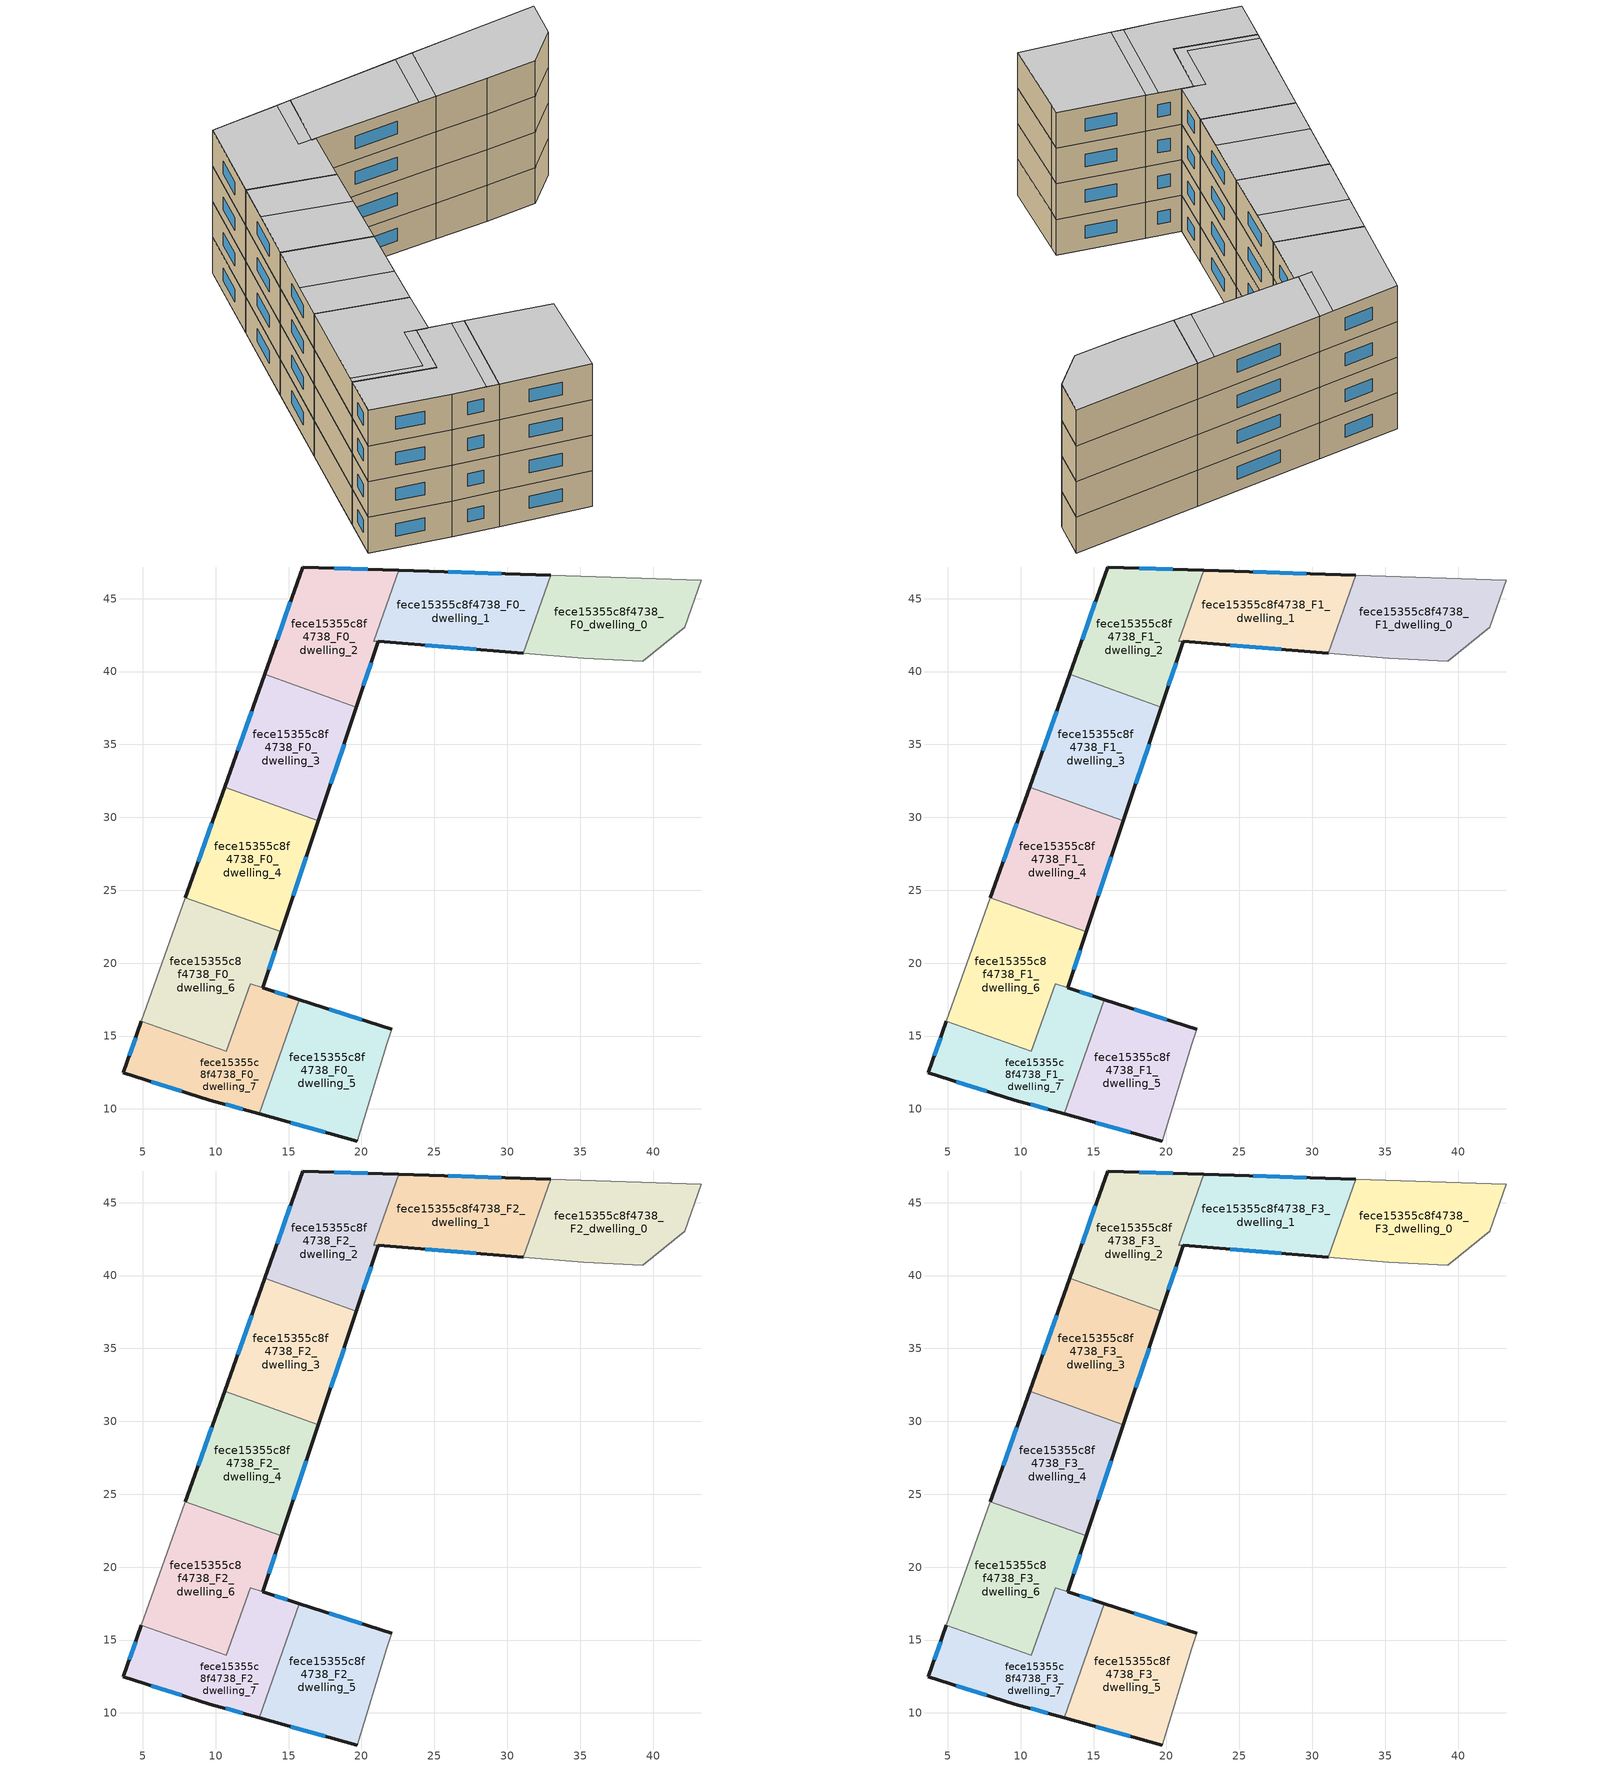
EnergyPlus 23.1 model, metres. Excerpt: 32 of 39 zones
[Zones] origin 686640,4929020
fece15355c8f4738_F0_dwelling_0
 floor ground (EU_floor_Construction): 43.3,46.27 42.18,43.04 39.29,40.69 35.25,40.92 31.09,41.26 32.99,46.61 z0
 wall adiabatic (EU_wall_Construction): 31.09,41.26 35.25,40.92 39.29,40.69 42.18,43.04 43.3,46.27 32.99,46.61 z0:3
 wall to fece15355c8f4738_F0_dwelling_1 (EU_wall_Construction): 32.99,46.61 31.09,41.26 z0:3
fece15355c8f4738_F0_dwelling_1
 floor ground (EU_floor_Construction): 32.99,46.61 31.09,41.26 21.16,42.07 20.84,42.09 22.57,46.96 z0
 wall outside (EU_wall_Construction): 32.99,46.61 22.57,46.96 / 21.16,42.07 31.09,41.26 z0:3
 wall to fece15355c8f4738_F0_dwelling_2 (EU_wall_Construction): 22.57,46.96 20.84,42.09 21.15,42.07 z0:3
 window (EU_Window_Construction): 29.6,46.73 25.96,46.85 / 24.39,41.8 27.86,41.52 z0.98:2.02
fece15355c8f4738_F0_dwelling_2
 floor ground (EU_floor_Construction): 22.57,46.96 20.84,42.09 21.15,42.07 19.65,37.57 13.36,39.8 15.97,47.17 z0
 wall outside (EU_wall_Construction): 22.57,46.96 15.97,47.17 13.36,39.8 / 19.65,37.57 21.15,42.07 z0:3
 wall to fece15355c8f4738_F0_dwelling_3 (EU_wall_Construction): 13.36,39.8 19.65,37.57 z0:3
 window (EU_Window_Construction): 15.12,44.78 14.21,42.2 / 20.43,47.03 18.12,47.1 / 20.14,39.03 20.67,40.6 z0.98:2.02
fece15355c8f4738_F0_dwelling_3
 floor ground (EU_floor_Construction): 19.65,37.57 17.05,29.77 10.61,32.06 13.36,39.8 z0
 wall outside (EU_wall_Construction): 17.05,29.77 19.65,37.57 / 13.36,39.8 10.61,32.06 z0:3
 wall to fece15355c8f4738_F0_dwelling_4 (EU_wall_Construction): 10.61,32.06 17.05,29.77 z0:3
 window (EU_Window_Construction): 17.89,32.31 18.8,35.03 / 12.46,37.28 11.5,34.58 z0.98:2.02
fece15355c8f4738_F0_dwelling_4
 floor ground (EU_floor_Construction): 17.05,29.77 14.5,22.15 7.92,24.49 10.61,32.06 z0
 wall outside (EU_wall_Construction): 14.5,22.15 17.05,29.77 / 10.61,32.06 7.92,24.49 z0:3
 wall to fece15355c8f4738_F0_dwelling_6 (EU_wall_Construction): 7.92,24.49 14.5,22.15 z0:3
 window (EU_Window_Construction): 15.33,24.63 16.22,27.3 / 9.73,29.6 8.8,26.95 z0.98:2.02
fece15355c8f4738_F0_dwelling_5
 floor ground (EU_floor_Construction): 22.06,15.46 21.74,14.43 19.71,7.8 12.97,9.68 15.75,17.49 z0
 wall outside (EU_wall_Construction): 12.97,9.68 19.71,7.8 / 22.06,15.46 15.75,17.49 z0:3
 wall adiabatic (EU_wall_Construction): 19.71,7.8 21.74,14.43 22.06,15.46 z0:3
 wall to fece15355c8f4738_F0_dwelling_7 (EU_wall_Construction): 15.75,17.49 12.97,9.68 z0:3
 window (EU_Window_Construction): 15.17,9.07 17.52,8.41 / 20.01,16.12 17.8,16.83 z0.98:2.02
fece15355c8f4738_F0_dwelling_6
 floor ground (EU_floor_Construction): 14.5,22.15 13.21,18.3 12.37,18.57 10.73,13.95 4.91,16.02 7.92,24.49 z0
 wall outside (EU_wall_Construction): 13.21,18.3 14.5,22.15 z0:3
 wall to fece15355c8f4738_F0_dwelling_7 (EU_wall_Construction): 4.91,16.02 10.73,13.95 12.37,18.57 13.21,18.3 z0:3
 wall adiabatic (EU_wall_Construction): 7.92,24.49 4.91,16.02 z0:3
 window (EU_Window_Construction): 13.63,19.56 14.08,20.9 z0.98:2.02
fece15355c8f4738_F0_dwelling_7
 floor ground (EU_floor_Construction): 15.75,17.49 12.97,9.68 9.59,10.62 3.66,12.5 4.91,16.02 10.73,13.95 12.37,18.57 z0
 wall outside (EU_wall_Construction): 4.91,16.02 3.66,12.5 9.59,10.62 12.97,9.68 / 15.75,17.49 13.21,18.3 z0:3
 window (EU_Window_Construction): 10.69,10.31 11.87,9.98 / 5.59,11.88 7.67,11.23 / 4.51,14.87 4.07,13.64 / 14.92,17.76 14.04,18.04 z0.98:2.02
fece15355c8f4738_F1_dwelling_0
 floor to fece15355c8f4738_F0_dwelling_0 (EU_floor_Construction): 43.3,46.27 42.18,43.04 39.29,40.69 35.25,40.92 31.09,41.26 32.99,46.61 z3
 wall adiabatic (EU_wall_Construction): 31.09,41.26 35.25,40.92 39.29,40.69 42.18,43.04 43.3,46.27 32.99,46.61 z3:6
 wall to fece15355c8f4738_F1_dwelling_1 (EU_wall_Construction): 32.99,46.61 31.09,41.26 z3:6
fece15355c8f4738_F1_dwelling_1
 floor to fece15355c8f4738_F0_dwelling_1 (EU_floor_Construction): 32.99,46.61 31.09,41.26 20.84,42.09 22.57,46.96 z3
 wall outside (EU_wall_Construction): 32.99,46.61 22.57,46.96 / 21.16,42.07 31.09,41.26 z3:6
 wall to fece15355c8f4738_F1_dwelling_2 (EU_wall_Construction): 22.57,46.96 20.84,42.09 21.15,42.07 z3:6
 window (EU_Window_Construction): 29.6,46.73 25.96,46.85 / 24.39,41.8 27.86,41.52 z3.98:5.02
fece15355c8f4738_F1_dwelling_2
 floor to fece15355c8f4738_F0_dwelling_2 (EU_floor_Construction): 22.57,46.96 20.84,42.09 21.15,42.07 19.65,37.57 13.36,39.8 15.97,47.17 z3
 wall outside (EU_wall_Construction): 22.57,46.96 15.97,47.17 13.36,39.8 / 19.65,37.57 21.15,42.07 z3:6
 wall to fece15355c8f4738_F1_dwelling_3 (EU_wall_Construction): 13.36,39.8 19.65,37.57 z3:6
 window (EU_Window_Construction): 15.12,44.78 14.21,42.2 / 20.43,47.03 18.12,47.1 / 20.14,39.03 20.67,40.6 z3.98:5.02
fece15355c8f4738_F1_dwelling_3
 floor to fece15355c8f4738_F0_dwelling_3 (EU_floor_Construction): 19.65,37.57 17.05,29.77 10.61,32.06 13.36,39.8 z3
 wall outside (EU_wall_Construction): 17.05,29.77 19.65,37.57 / 13.36,39.8 10.61,32.06 z3:6
 wall to fece15355c8f4738_F1_dwelling_4 (EU_wall_Construction): 10.61,32.06 17.05,29.77 z3:6
 window (EU_Window_Construction): 17.89,32.31 18.8,35.03 / 12.46,37.28 11.5,34.58 z3.98:5.02
fece15355c8f4738_F1_dwelling_4
 floor to fece15355c8f4738_F0_dwelling_4 (EU_floor_Construction): 17.05,29.77 14.5,22.15 7.92,24.49 10.61,32.06 z3
 wall outside (EU_wall_Construction): 14.5,22.15 17.05,29.77 / 10.61,32.06 7.92,24.49 z3:6
 wall to fece15355c8f4738_F1_dwelling_6 (EU_wall_Construction): 7.92,24.49 14.5,22.15 z3:6
 window (EU_Window_Construction): 15.33,24.63 16.22,27.3 / 9.73,29.6 8.8,26.95 z3.98:5.02
fece15355c8f4738_F1_dwelling_5
 floor to fece15355c8f4738_F0_dwelling_5 (EU_floor_Construction): 22.06,15.46 21.74,14.43 19.71,7.8 12.97,9.68 15.75,17.49 z3
 wall outside (EU_wall_Construction): 12.97,9.68 19.71,7.8 / 22.06,15.46 15.75,17.49 z3:6
 wall adiabatic (EU_wall_Construction): 19.71,7.8 21.74,14.43 22.06,15.46 z3:6
 wall to fece15355c8f4738_F1_dwelling_7 (EU_wall_Construction): 15.75,17.49 12.97,9.68 z3:6
 window (EU_Window_Construction): 15.17,9.07 17.52,8.41 / 20.01,16.12 17.8,16.83 z3.98:5.02
fece15355c8f4738_F1_dwelling_6
 floor to fece15355c8f4738_F0_dwelling_6 (EU_floor_Construction): 14.5,22.15 13.21,18.3 12.37,18.57 10.73,13.95 4.91,16.02 7.92,24.49 z3
 wall outside (EU_wall_Construction): 13.21,18.3 14.5,22.15 z3:6
 wall to fece15355c8f4738_F1_dwelling_7 (EU_wall_Construction): 4.91,16.02 10.73,13.95 12.37,18.57 13.21,18.3 z3:6
 wall adiabatic (EU_wall_Construction): 7.92,24.49 4.91,16.02 z3:6
 window (EU_Window_Construction): 13.63,19.56 14.08,20.9 z3.98:5.02
fece15355c8f4738_F1_dwelling_7
 floor to fece15355c8f4738_F0_dwelling_7 (EU_floor_Construction): 15.75,17.49 12.97,9.68 9.59,10.62 3.66,12.5 4.91,16.02 10.73,13.95 12.37,18.57 z3
 wall outside (EU_wall_Construction): 4.91,16.02 3.66,12.5 9.59,10.62 12.97,9.68 / 15.75,17.49 13.21,18.3 z3:6
 window (EU_Window_Construction): 10.69,10.31 11.87,9.98 / 5.59,11.88 7.67,11.23 / 4.51,14.87 4.07,13.64 / 14.92,17.76 14.04,18.04 z3.98:5.02
fece15355c8f4738_F2_dwelling_0
 floor to fece15355c8f4738_F1_dwelling_0 (EU_floor_Construction): 43.3,46.27 42.18,43.04 39.29,40.69 35.25,40.92 31.09,41.26 32.99,46.61 z6
 wall adiabatic (EU_wall_Construction): 31.09,41.26 35.25,40.92 39.29,40.69 42.18,43.04 43.3,46.27 32.99,46.61 z6:9
 wall to fece15355c8f4738_F2_dwelling_1 (EU_wall_Construction): 32.99,46.61 31.09,41.26 z6:9
fece15355c8f4738_F2_dwelling_1
 floor to fece15355c8f4738_F1_dwelling_1 (EU_floor_Construction): 32.99,46.61 31.09,41.26 20.84,42.09 22.57,46.96 z6
 wall outside (EU_wall_Construction): 32.99,46.61 22.57,46.96 / 21.16,42.07 31.09,41.26 z6:9
 wall to fece15355c8f4738_F2_dwelling_2 (EU_wall_Construction): 22.57,46.96 20.84,42.09 21.15,42.07 z6:9
 window (EU_Window_Construction): 29.6,46.73 25.96,46.85 / 24.39,41.8 27.86,41.52 z6.98:8.02
fece15355c8f4738_F2_dwelling_2
 floor to fece15355c8f4738_F1_dwelling_2 (EU_floor_Construction): 22.57,46.96 20.84,42.09 21.15,42.07 19.65,37.57 13.36,39.8 15.97,47.17 z6
 wall outside (EU_wall_Construction): 22.57,46.96 15.97,47.17 13.36,39.8 / 19.65,37.57 21.15,42.07 z6:9
 wall to fece15355c8f4738_F2_dwelling_3 (EU_wall_Construction): 13.36,39.8 19.65,37.57 z6:9
 window (EU_Window_Construction): 15.12,44.78 14.21,42.2 / 20.43,47.03 18.12,47.1 / 20.14,39.03 20.67,40.6 z6.98:8.02
fece15355c8f4738_F2_dwelling_3
 floor to fece15355c8f4738_F1_dwelling_3 (EU_floor_Construction): 19.65,37.57 17.05,29.77 10.61,32.06 13.36,39.8 z6
 wall outside (EU_wall_Construction): 17.05,29.77 19.65,37.57 / 13.36,39.8 10.61,32.06 z6:9
 wall to fece15355c8f4738_F2_dwelling_4 (EU_wall_Construction): 10.61,32.06 17.05,29.77 z6:9
 window (EU_Window_Construction): 17.89,32.31 18.8,35.03 / 12.46,37.28 11.5,34.58 z6.98:8.02
fece15355c8f4738_F2_dwelling_4
 floor to fece15355c8f4738_F1_dwelling_4 (EU_floor_Construction): 17.05,29.77 14.5,22.15 7.92,24.49 10.61,32.06 z6
 wall outside (EU_wall_Construction): 14.5,22.15 17.05,29.77 / 10.61,32.06 7.92,24.49 z6:9
 wall to fece15355c8f4738_F2_dwelling_6 (EU_wall_Construction): 7.92,24.49 14.5,22.15 z6:9
 window (EU_Window_Construction): 15.33,24.63 16.22,27.3 / 9.73,29.6 8.8,26.95 z6.98:8.02
fece15355c8f4738_F2_dwelling_5
 floor to fece15355c8f4738_F1_dwelling_5 (EU_floor_Construction): 22.06,15.46 21.74,14.43 19.71,7.8 12.97,9.68 15.75,17.49 z6
 wall outside (EU_wall_Construction): 12.97,9.68 19.71,7.8 / 22.06,15.46 15.75,17.49 z6:9
 wall adiabatic (EU_wall_Construction): 19.71,7.8 21.74,14.43 22.06,15.46 z6:9
 wall to fece15355c8f4738_F2_dwelling_7 (EU_wall_Construction): 15.75,17.49 12.97,9.68 z6:9
 window (EU_Window_Construction): 15.17,9.07 17.52,8.41 / 20.01,16.12 17.8,16.83 z6.98:8.02
fece15355c8f4738_F2_dwelling_6
 floor to fece15355c8f4738_F1_dwelling_6 (EU_floor_Construction): 14.5,22.15 13.21,18.3 12.37,18.57 10.73,13.95 4.91,16.02 7.92,24.49 z6
 wall outside (EU_wall_Construction): 13.21,18.3 14.5,22.15 z6:9
 wall to fece15355c8f4738_F2_dwelling_7 (EU_wall_Construction): 4.91,16.02 10.73,13.95 12.37,18.57 13.21,18.3 z6:9
 wall adiabatic (EU_wall_Construction): 7.92,24.49 4.91,16.02 z6:9
 window (EU_Window_Construction): 13.63,19.56 14.08,20.9 z6.98:8.02
fece15355c8f4738_F2_dwelling_7
 floor to fece15355c8f4738_F1_dwelling_7 (EU_floor_Construction): 15.75,17.49 12.97,9.68 9.59,10.62 3.66,12.5 4.91,16.02 10.73,13.95 12.37,18.57 z6
 wall outside (EU_wall_Construction): 4.91,16.02 3.66,12.5 9.59,10.62 12.97,9.68 / 15.75,17.49 13.21,18.3 z6:9
 window (EU_Window_Construction): 10.69,10.31 11.87,9.98 / 5.59,11.88 7.67,11.23 / 4.51,14.87 4.07,13.64 / 14.92,17.76 14.04,18.04 z6.98:8.02
fece15355c8f4738_F3_dwelling_0
 floor to fece15355c8f4738_F2_dwelling_0 (EU_floor_Construction): 43.3,46.27 42.18,43.04 39.29,40.69 35.25,40.92 31.09,41.26 32.99,46.61 z9
 wall adiabatic (EU_wall_Construction): 31.09,41.26 35.25,40.92 39.29,40.69 42.18,43.04 43.3,46.27 32.99,46.61 z9:12
 wall to fece15355c8f4738_F3_dwelling_1 (EU_wall_Construction): 32.99,46.61 31.09,41.26 z9:12
 ceiling to fece15355c8f4738_F4_dwelling_0 (EU_floor_Construction): 42.18,43.04 43.3,46.27 32.99,46.61 31.09,41.26 35.25,40.92 39.29,40.69 z12
fece15355c8f4738_F3_dwelling_1
 floor to fece15355c8f4738_F2_dwelling_1 (EU_floor_Construction): 32.99,46.61 31.09,41.26 20.84,42.09 22.57,46.96 z9
 wall outside (EU_wall_Construction): 32.99,46.61 22.57,46.96 / 21.16,42.07 31.09,41.26 z9:12
 wall to fece15355c8f4738_F3_dwelling_2 (EU_wall_Construction): 22.57,46.96 20.84,42.09 21.15,42.07 z9:12
 window (EU_Window_Construction): 29.6,46.73 25.96,46.85 / 24.39,41.8 27.86,41.52 z9.98:11.02
 ceiling to fece15355c8f4738_F4_dwelling_1 (EU_floor_Construction): 29.64,41.38 31.52,46.66 22.57,46.96 20.84,42.09 z12
 ceiling to fece15355c8f4738_F4_dwelling_0 (EU_floor_Construction): 31.09,41.26 32.99,46.61 31.52,46.66 29.64,41.38 z12
fece15355c8f4738_F3_dwelling_2
 floor to fece15355c8f4738_F2_dwelling_2 (EU_floor_Construction): 22.57,46.96 20.84,42.09 21.15,42.07 19.65,37.57 13.36,39.8 15.97,47.17 z9
 wall outside (EU_wall_Construction): 22.57,46.96 15.97,47.17 13.36,39.8 / 19.65,37.57 21.15,42.07 z9:12
 wall to fece15355c8f4738_F3_dwelling_3 (EU_wall_Construction): 13.36,39.8 19.65,37.57 z9:12
 window (EU_Window_Construction): 15.12,44.78 14.21,42.2 / 20.43,47.03 18.12,47.1 / 20.14,39.03 20.67,40.6 z9.98:11.02
 ceiling to fece15355c8f4738_F4_dwelling_2 (EU_floor_Construction): 19.65,37.57 21.15,42.07 19.72,42.18 21.43,46.99 15.97,47.17 13.36,39.8 z12
 ceiling to fece15355c8f4738_F4_dwelling_1 (EU_floor_Construction): 20.84,42.09 22.57,46.96 21.43,46.99 19.72,42.18 z12
fece15355c8f4738_F3_dwelling_3
 floor to fece15355c8f4738_F2_dwelling_3 (EU_floor_Construction): 19.65,37.57 17.05,29.77 10.61,32.06 13.36,39.8 z9
 wall outside (EU_wall_Construction): 17.05,29.77 19.65,37.57 / 13.36,39.8 10.61,32.06 z9:12
 wall to fece15355c8f4738_F3_dwelling_4 (EU_wall_Construction): 10.61,32.06 17.05,29.77 z9:12
 window (EU_Window_Construction): 17.89,32.31 18.8,35.03 / 12.46,37.28 11.5,34.58 z9.98:11.02
 ceiling to fece15355c8f4738_F4_dwelling_3 (EU_floor_Construction): 17.05,29.77 18.53,34.21 12.17,36.46 10.61,32.06 z12
 ceiling to fece15355c8f4738_F4_dwelling_2 (EU_floor_Construction): 18.53,34.21 19.65,37.57 13.36,39.8 12.17,36.46 z12
fece15355c8f4738_F3_dwelling_4
 floor to fece15355c8f4738_F2_dwelling_4 (EU_floor_Construction): 17.05,29.77 14.5,22.15 7.92,24.49 10.61,32.06 z9
 wall outside (EU_wall_Construction): 14.5,22.15 17.05,29.77 / 10.61,32.06 7.92,24.49 z9:12
 wall to fece15355c8f4738_F3_dwelling_6 (EU_wall_Construction): 7.92,24.49 14.5,22.15 z9:12
 window (EU_Window_Construction): 15.33,24.63 16.22,27.3 / 9.73,29.6 8.8,26.95 z9.98:11.02
 ceiling to fece15355c8f4738_F4_dwelling_5 (EU_floor_Construction): 14.5,22.15 15.58,25.4 9.07,27.71 7.92,24.49 z12
 ceiling to fece15355c8f4738_F4_dwelling_3 (EU_floor_Construction): 15.58,25.4 17.05,29.77 10.61,32.06 9.07,27.71 z12
fece15355c8f4738_F3_dwelling_5
 floor to fece15355c8f4738_F2_dwelling_5 (EU_floor_Construction): 22.06,15.46 21.74,14.43 19.71,7.8 12.97,9.68 15.75,17.49 z9
 wall outside (EU_wall_Construction): 12.97,9.68 19.71,7.8 / 22.06,15.46 15.75,17.49 z9:12
 wall adiabatic (EU_wall_Construction): 19.71,7.8 21.74,14.43 22.06,15.46 z9:12
 wall to fece15355c8f4738_F3_dwelling_7 (EU_wall_Construction): 15.75,17.49 12.97,9.68 z9:12
 window (EU_Window_Construction): 15.17,9.07 17.52,8.41 / 20.01,16.12 17.8,16.83 z9.98:11.02
 ceiling to fece15355c8f4738_F4_dwelling_4 (EU_floor_Construction): 19.71,7.8 21.74,14.43 22.06,15.46 15.75,17.49 12.97,9.68 z12
fece15355c8f4738_F3_dwelling_6
 floor to fece15355c8f4738_F2_dwelling_6 (EU_floor_Construction): 14.5,22.15 13.21,18.3 12.37,18.57 10.73,13.95 4.91,16.02 7.92,24.49 z9
 wall outside (EU_wall_Construction): 13.21,18.3 14.5,22.15 z9:12
 wall to fece15355c8f4738_F3_dwelling_7 (EU_wall_Construction): 4.91,16.02 10.73,13.95 12.37,18.57 13.21,18.3 z9:12
 wall adiabatic (EU_wall_Construction): 7.92,24.49 4.91,16.02 z9:12
 window (EU_Window_Construction): 13.63,19.56 14.08,20.9 z9.98:11.02
 ceiling to fece15355c8f4738_F4_dwelling_6 (EU_floor_Construction): 10.73,13.95 12.37,18.57 11.55,18.83 10.08,14.69 5.07,16.47 4.91,16.02 z12
 ceiling to fece15355c8f4738_F4_dwelling_5 (EU_floor_Construction): 13.21,18.3 14.5,22.15 7.92,24.49 5.07,16.47 10.08,14.69 11.55,18.83 z12
fece15355c8f4738_F3_dwelling_7
 floor to fece15355c8f4738_F2_dwelling_7 (EU_floor_Construction): 15.75,17.49 12.97,9.68 9.59,10.62 3.66,12.5 4.91,16.02 10.73,13.95 12.37,18.57 z9
 wall outside (EU_wall_Construction): 4.91,16.02 3.66,12.5 9.59,10.62 12.97,9.68 / 15.75,17.49 13.21,18.3 z9:12
 window (EU_Window_Construction): 10.69,10.31 11.87,9.98 / 5.59,11.88 7.67,11.23 / 4.51,14.87 4.07,13.64 / 14.92,17.76 14.04,18.04 z9.98:11.02
 ceiling to fece15355c8f4738_F4_dwelling_6 (EU_floor_Construction): 12.05,9.93 14.84,17.78 12.37,18.57 10.73,13.95 4.91,16.02 3.66,12.5 9.59,10.62 z12
 ceiling to fece15355c8f4738_F4_dwelling_4 (EU_floor_Construction): 12.97,9.68 15.75,17.49 14.84,17.78 12.05,9.93 z12
[Building]
EU S2 Campaign: North Axis=0; Terrain=City; Solar Distribution=FullExterior
[Site:Location]
Bologna: Latitude=44.5; Longitude=11.25; Time Zone=1; Elevation=37
[SizingPeriod:WeatherFileDays]
AnnualSizingPeriod: Begin Month=1; Begin Day of Month=1; End Month=12; End Day of Month=31; Day of Week for Start Day=Monday; Use Weather File Daylight Saving Period=No; Use Weather File Rain and Snow Indicators=No
[MATERIAL]
EU_InternalMass_Material: Roughness=MediumRough; Thickness=0.1; Conductivity=1; Density=1800; Specific Heat=900; Thermal Absorptance=0.9; Solar Absorptance=0.7; Visible Absorptance=0.7
[MATERIAL:NOMASS] Roughness=MediumRough; Thermal Absorptance=0.9; Solar Absorptance=0.7; Visible Absorptance=0.7
Name | Thermal Resistance
EU_wall_NoMass | 0.905828
EU_floor_NoMass | 0.67114
[WINDOWMATERIAL:SIMPLEGLAZINGSYSTEM]
EU_Window_SimpleGlazing: UFactor=4.52486; Solar Heat Gain Coefficient=0.85; Visible Transmittance=0.85
[CONSTRUCTION]
EU_wall_Construction: EU_wall_NoMass
EU_floor_Construction: EU_floor_NoMass
EU_Window_Construction: EU_Window_SimpleGlazing
EU_InternalMass_Construction: EU_InternalMass_Material
[ZONE] Type=1; Multiplier=1; Ceiling Height=autocalculate; Floor Area=autocalculate; Part of Total Floor Area=Yes
Name | Volume
fece15355c8f4738_F0_dwelling_0; fece15355c8f4738_F1_dwelling_0; fece15355c8f4738_F2_dwelling_0; fece15355c8f4738_F3_dwelling_0; fece15355c8f4738_F0_dwelling_4; fece15355c8f4738_F1_dwelling_4; fece15355c8f4738_F2_dwelling_4; fece15355c8f4738_F3_dwelling_4 | 166.482
fece15355c8f4738_F0_dwelling_1 | 161.597
fece15355c8f4738_F1_dwelling_1; fece15355c8f4738_F2_dwelling_1; fece15355c8f4738_F3_dwelling_1 | 161.528
fece15355c8f4738_F0_dwelling_2; fece15355c8f4738_F1_dwelling_2; fece15355c8f4738_F2_dwelling_2; fece15355c8f4738_F3_dwelling_2 | 171.342
fece15355c8f4738_F0_dwelling_3; fece15355c8f4738_F1_dwelling_3; fece15355c8f4738_F2_dwelling_3; fece15355c8f4738_F3_dwelling_3; fece15355c8f4738_F0_dwelling_5; fece15355c8f4738_F1_dwelling_5; fece15355c8f4738_F2_dwelling_5; fece15355c8f4738_F3_dwelling_5 | 166.469
fece15355c8f4738_F0_dwelling_6; fece15355c8f4738_F1_dwelling_6; fece15355c8f4738_F2_dwelling_6; fece15355c8f4738_F3_dwelling_6 | 176.804
fece15355c8f4738_F0_dwelling_7; fece15355c8f4738_F1_dwelling_7; fece15355c8f4738_F2_dwelling_7; fece15355c8f4738_F3_dwelling_7 | 156.12
[INTERNALMASS] Construction=EU_InternalMass_Construction
Name | Zone or ZoneList | Surface Area
fece15355c8f4738_F0_dwelling_0_EU_InternalMass | fece15355c8f4738_F0_dwelling_0 | 55.4933
fece15355c8f4738_F0_dwelling_1_EU_InternalMass | fece15355c8f4738_F0_dwelling_1 | 53.8684
fece15355c8f4738_F0_dwelling_2_EU_InternalMass | fece15355c8f4738_F0_dwelling_2 | 57.1136
fece15355c8f4738_F0_dwelling_3_EU_InternalMass | fece15355c8f4738_F0_dwelling_3 | 55.4897
fece15355c8f4738_F0_dwelling_4_EU_InternalMass | fece15355c8f4738_F0_dwelling_4 | 55.4941
fece15355c8f4738_F0_dwelling_5_EU_InternalMass | fece15355c8f4738_F0_dwelling_5 | 55.4894
fece15355c8f4738_F0_dwelling_6_EU_InternalMass | fece15355c8f4738_F0_dwelling_6 | 58.9327
fece15355c8f4738_F0_dwelling_7_EU_InternalMass | fece15355c8f4738_F0_dwelling_7 | 52.0495
fece15355c8f4738_F1_dwelling_0_EU_InternalMass | fece15355c8f4738_F1_dwelling_0 | 55.4933
fece15355c8f4738_F1_dwelling_1_EU_InternalMass | fece15355c8f4738_F1_dwelling_1 | 53.8684
fece15355c8f4738_F1_dwelling_2_EU_InternalMass | fece15355c8f4738_F1_dwelling_2 | 57.1136
fece15355c8f4738_F1_dwelling_3_EU_InternalMass | fece15355c8f4738_F1_dwelling_3 | 55.4897
fece15355c8f4738_F1_dwelling_4_EU_InternalMass | fece15355c8f4738_F1_dwelling_4 | 55.4941
fece15355c8f4738_F1_dwelling_5_EU_InternalMass | fece15355c8f4738_F1_dwelling_5 | 55.4894
fece15355c8f4738_F1_dwelling_6_EU_InternalMass | fece15355c8f4738_F1_dwelling_6 | 58.9327
fece15355c8f4738_F1_dwelling_7_EU_InternalMass | fece15355c8f4738_F1_dwelling_7 | 52.0495
fece15355c8f4738_F2_dwelling_0_EU_InternalMass | fece15355c8f4738_F2_dwelling_0 | 55.4933
fece15355c8f4738_F2_dwelling_1_EU_InternalMass | fece15355c8f4738_F2_dwelling_1 | 53.8684
fece15355c8f4738_F2_dwelling_2_EU_InternalMass | fece15355c8f4738_F2_dwelling_2 | 57.1136
fece15355c8f4738_F2_dwelling_3_EU_InternalMass | fece15355c8f4738_F2_dwelling_3 | 55.4897
fece15355c8f4738_F2_dwelling_4_EU_InternalMass | fece15355c8f4738_F2_dwelling_4 | 55.4941
fece15355c8f4738_F2_dwelling_5_EU_InternalMass | fece15355c8f4738_F2_dwelling_5 | 55.4894
fece15355c8f4738_F2_dwelling_6_EU_InternalMass | fece15355c8f4738_F2_dwelling_6 | 58.9327
fece15355c8f4738_F2_dwelling_7_EU_InternalMass | fece15355c8f4738_F2_dwelling_7 | 52.0495
fece15355c8f4738_F3_dwelling_0_EU_InternalMass | fece15355c8f4738_F3_dwelling_0 | 55.4933
fece15355c8f4738_F3_dwelling_1_EU_InternalMass | fece15355c8f4738_F3_dwelling_1 | 53.8684
fece15355c8f4738_F3_dwelling_2_EU_InternalMass | fece15355c8f4738_F3_dwelling_2 | 57.1136
fece15355c8f4738_F3_dwelling_3_EU_InternalMass | fece15355c8f4738_F3_dwelling_3 | 55.4897
fece15355c8f4738_F3_dwelling_4_EU_InternalMass | fece15355c8f4738_F3_dwelling_4 | 55.4941
fece15355c8f4738_F3_dwelling_5_EU_InternalMass | fece15355c8f4738_F3_dwelling_5 | 55.4894
fece15355c8f4738_F3_dwelling_6_EU_InternalMass | fece15355c8f4738_F3_dwelling_6 | 58.9327
fece15355c8f4738_F3_dwelling_7_EU_InternalMass | fece15355c8f4738_F3_dwelling_7 | 52.0495
[OTHEREQUIPMENT] Fuel Type=Electricity; Design Level Calculation Method=Watts/Area; Power per Zone Floor Area=1; Fraction Latent=0; Fraction Radiant=0; Fraction Lost=0; Carbon Dioxide Generation Rate=0; EndUse Subcategory=EU_Step8_InternalGains
Name | Zone or ZoneList or Space or SpaceList | Schedule
EU_Step8_InternalGain_fece15355c8f4738_F0_dwelling_0_f000 | fece15355c8f4738_F0_dwelling_0 | EU_Step8_GainSchedule_fece15355c8f4738_F0_dwelling_0_f000
EU_Step8_InternalGain_fece15355c8f4738_F0_dwelling_1_f000 | fece15355c8f4738_F0_dwelling_1 | EU_Step8_GainSchedule_fece15355c8f4738_F0_dwelling_1_f000
EU_Step8_InternalGain_fece15355c8f4738_F0_dwelling_2_f000 | fece15355c8f4738_F0_dwelling_2 | EU_Step8_GainSchedule_fece15355c8f4738_F0_dwelling_2_f000
EU_Step8_InternalGain_fece15355c8f4738_F0_dwelling_3_f000 | fece15355c8f4738_F0_dwelling_3 | EU_Step8_GainSchedule_fece15355c8f4738_F0_dwelling_3_f000
EU_Step8_InternalGain_fece15355c8f4738_F0_dwelling_4_f000 | fece15355c8f4738_F0_dwelling_4 | EU_Step8_GainSchedule_fece15355c8f4738_F0_dwelling_4_f000
EU_Step8_InternalGain_fece15355c8f4738_F0_dwelling_5_f000 | fece15355c8f4738_F0_dwelling_5 | EU_Step8_GainSchedule_fece15355c8f4738_F0_dwelling_5_f000
EU_Step8_InternalGain_fece15355c8f4738_F0_dwelling_6_f000 | fece15355c8f4738_F0_dwelling_6 | EU_Step8_GainSchedule_fece15355c8f4738_F0_dwelling_6_f000
EU_Step8_InternalGain_fece15355c8f4738_F0_dwelling_7_f000 | fece15355c8f4738_F0_dwelling_7 | EU_Step8_GainSchedule_fece15355c8f4738_F0_dwelling_7_f000
EU_Step8_InternalGain_fece15355c8f4738_F1_dwelling_0_f000 | fece15355c8f4738_F1_dwelling_0 | EU_Step8_GainSchedule_fece15355c8f4738_F1_dwelling_0_f000
EU_Step8_InternalGain_fece15355c8f4738_F1_dwelling_1_f000 | fece15355c8f4738_F1_dwelling_1 | EU_Step8_GainSchedule_fece15355c8f4738_F1_dwelling_1_f000
EU_Step8_InternalGain_fece15355c8f4738_F1_dwelling_2_f000 | fece15355c8f4738_F1_dwelling_2 | EU_Step8_GainSchedule_fece15355c8f4738_F1_dwelling_2_f000
EU_Step8_InternalGain_fece15355c8f4738_F1_dwelling_3_f000 | fece15355c8f4738_F1_dwelling_3 | EU_Step8_GainSchedule_fece15355c8f4738_F1_dwelling_3_f000
EU_Step8_InternalGain_fece15355c8f4738_F1_dwelling_4_f000 | fece15355c8f4738_F1_dwelling_4 | EU_Step8_GainSchedule_fece15355c8f4738_F1_dwelling_4_f000
EU_Step8_InternalGain_fece15355c8f4738_F1_dwelling_5_f000 | fece15355c8f4738_F1_dwelling_5 | EU_Step8_GainSchedule_fece15355c8f4738_F1_dwelling_5_f000
EU_Step8_InternalGain_fece15355c8f4738_F1_dwelling_6_f000 | fece15355c8f4738_F1_dwelling_6 | EU_Step8_GainSchedule_fece15355c8f4738_F1_dwelling_6_f000
EU_Step8_InternalGain_fece15355c8f4738_F1_dwelling_7_f000 | fece15355c8f4738_F1_dwelling_7 | EU_Step8_GainSchedule_fece15355c8f4738_F1_dwelling_7_f000
EU_Step8_InternalGain_fece15355c8f4738_F2_dwelling_0_f000 | fece15355c8f4738_F2_dwelling_0 | EU_Step8_GainSchedule_fece15355c8f4738_F2_dwelling_0_f000
EU_Step8_InternalGain_fece15355c8f4738_F2_dwelling_1_f000 | fece15355c8f4738_F2_dwelling_1 | EU_Step8_GainSchedule_fece15355c8f4738_F2_dwelling_1_f000
EU_Step8_InternalGain_fece15355c8f4738_F2_dwelling_2_f000 | fece15355c8f4738_F2_dwelling_2 | EU_Step8_GainSchedule_fece15355c8f4738_F2_dwelling_2_f000
EU_Step8_InternalGain_fece15355c8f4738_F2_dwelling_3_f000 | fece15355c8f4738_F2_dwelling_3 | EU_Step8_GainSchedule_fece15355c8f4738_F2_dwelling_3_f000
EU_Step8_InternalGain_fece15355c8f4738_F2_dwelling_4_f000 | fece15355c8f4738_F2_dwelling_4 | EU_Step8_GainSchedule_fece15355c8f4738_F2_dwelling_4_f000
EU_Step8_InternalGain_fece15355c8f4738_F2_dwelling_5_f000 | fece15355c8f4738_F2_dwelling_5 | EU_Step8_GainSchedule_fece15355c8f4738_F2_dwelling_5_f000
EU_Step8_InternalGain_fece15355c8f4738_F2_dwelling_6_f000 | fece15355c8f4738_F2_dwelling_6 | EU_Step8_GainSchedule_fece15355c8f4738_F2_dwelling_6_f000
EU_Step8_InternalGain_fece15355c8f4738_F2_dwelling_7_f000 | fece15355c8f4738_F2_dwelling_7 | EU_Step8_GainSchedule_fece15355c8f4738_F2_dwelling_7_f000
EU_Step8_InternalGain_fece15355c8f4738_F3_dwelling_0_f000 | fece15355c8f4738_F3_dwelling_0 | EU_Step8_GainSchedule_fece15355c8f4738_F3_dwelling_0_f000
EU_Step8_InternalGain_fece15355c8f4738_F3_dwelling_1_f000 | fece15355c8f4738_F3_dwelling_1 | EU_Step8_GainSchedule_fece15355c8f4738_F3_dwelling_1_f000
EU_Step8_InternalGain_fece15355c8f4738_F3_dwelling_2_f000 | fece15355c8f4738_F3_dwelling_2 | EU_Step8_GainSchedule_fece15355c8f4738_F3_dwelling_2_f000
EU_Step8_InternalGain_fece15355c8f4738_F3_dwelling_3_f000 | fece15355c8f4738_F3_dwelling_3 | EU_Step8_GainSchedule_fece15355c8f4738_F3_dwelling_3_f000
EU_Step8_InternalGain_fece15355c8f4738_F3_dwelling_4_f000 | fece15355c8f4738_F3_dwelling_4 | EU_Step8_GainSchedule_fece15355c8f4738_F3_dwelling_4_f000
EU_Step8_InternalGain_fece15355c8f4738_F3_dwelling_5_f000 | fece15355c8f4738_F3_dwelling_5 | EU_Step8_GainSchedule_fece15355c8f4738_F3_dwelling_5_f000
EU_Step8_InternalGain_fece15355c8f4738_F3_dwelling_6_f000 | fece15355c8f4738_F3_dwelling_6 | EU_Step8_GainSchedule_fece15355c8f4738_F3_dwelling_6_f000
EU_Step8_InternalGain_fece15355c8f4738_F3_dwelling_7_f000 | fece15355c8f4738_F3_dwelling_7 | EU_Step8_GainSchedule_fece15355c8f4738_F3_dwelling_7_f000
[ZONEVENTILATION:DESIGNFLOWRATE] Schedule=EU_AlwaysOn; Design Flow Rate Calculation Method=AirChanges/Hour; Air Changes per Hour=0.73129; Ventilation Type=Natural; Fan Pressure Rise=0; Fan Total Efficiency=1; Constant Term Coefficient=1; Temperature Term Coefficient=0; Velocity Term Coefficient=0; Velocity Squared Term Coefficient=0; Minimum Indoor Temperature=-100; Maximum Indoor Temperature=100; Delta Temperature=-100; Minimum Outdoor Temperature=-100; Maximum Outdoor Temperature=100; Maximum Wind Speed=40
Name | Zone or ZoneList or Space or SpaceList
EU_ConstantAir_fece15355c8f4738_F0_dwelling_0 | fece15355c8f4738_F0_dwelling_0
EU_ConstantAir_fece15355c8f4738_F0_dwelling_1 | fece15355c8f4738_F0_dwelling_1
EU_ConstantAir_fece15355c8f4738_F0_dwelling_2 | fece15355c8f4738_F0_dwelling_2
EU_ConstantAir_fece15355c8f4738_F0_dwelling_3 | fece15355c8f4738_F0_dwelling_3
EU_ConstantAir_fece15355c8f4738_F0_dwelling_4 | fece15355c8f4738_F0_dwelling_4
EU_ConstantAir_fece15355c8f4738_F0_dwelling_5 | fece15355c8f4738_F0_dwelling_5
EU_ConstantAir_fece15355c8f4738_F0_dwelling_6 | fece15355c8f4738_F0_dwelling_6
EU_ConstantAir_fece15355c8f4738_F0_dwelling_7 | fece15355c8f4738_F0_dwelling_7
EU_ConstantAir_fece15355c8f4738_F1_dwelling_0 | fece15355c8f4738_F1_dwelling_0
EU_ConstantAir_fece15355c8f4738_F1_dwelling_1 | fece15355c8f4738_F1_dwelling_1
EU_ConstantAir_fece15355c8f4738_F1_dwelling_2 | fece15355c8f4738_F1_dwelling_2
EU_ConstantAir_fece15355c8f4738_F1_dwelling_3 | fece15355c8f4738_F1_dwelling_3
EU_ConstantAir_fece15355c8f4738_F1_dwelling_4 | fece15355c8f4738_F1_dwelling_4
EU_ConstantAir_fece15355c8f4738_F1_dwelling_5 | fece15355c8f4738_F1_dwelling_5
EU_ConstantAir_fece15355c8f4738_F1_dwelling_6 | fece15355c8f4738_F1_dwelling_6
EU_ConstantAir_fece15355c8f4738_F1_dwelling_7 | fece15355c8f4738_F1_dwelling_7
EU_ConstantAir_fece15355c8f4738_F2_dwelling_0 | fece15355c8f4738_F2_dwelling_0
EU_ConstantAir_fece15355c8f4738_F2_dwelling_1 | fece15355c8f4738_F2_dwelling_1
EU_ConstantAir_fece15355c8f4738_F2_dwelling_2 | fece15355c8f4738_F2_dwelling_2
EU_ConstantAir_fece15355c8f4738_F2_dwelling_3 | fece15355c8f4738_F2_dwelling_3
EU_ConstantAir_fece15355c8f4738_F2_dwelling_4 | fece15355c8f4738_F2_dwelling_4
EU_ConstantAir_fece15355c8f4738_F2_dwelling_5 | fece15355c8f4738_F2_dwelling_5
EU_ConstantAir_fece15355c8f4738_F2_dwelling_6 | fece15355c8f4738_F2_dwelling_6
EU_ConstantAir_fece15355c8f4738_F2_dwelling_7 | fece15355c8f4738_F2_dwelling_7
EU_ConstantAir_fece15355c8f4738_F3_dwelling_0 | fece15355c8f4738_F3_dwelling_0
EU_ConstantAir_fece15355c8f4738_F3_dwelling_1 | fece15355c8f4738_F3_dwelling_1
EU_ConstantAir_fece15355c8f4738_F3_dwelling_2 | fece15355c8f4738_F3_dwelling_2
EU_ConstantAir_fece15355c8f4738_F3_dwelling_3 | fece15355c8f4738_F3_dwelling_3
EU_ConstantAir_fece15355c8f4738_F3_dwelling_4 | fece15355c8f4738_F3_dwelling_4
EU_ConstantAir_fece15355c8f4738_F3_dwelling_5 | fece15355c8f4738_F3_dwelling_5
EU_ConstantAir_fece15355c8f4738_F3_dwelling_6 | fece15355c8f4738_F3_dwelling_6
EU_ConstantAir_fece15355c8f4738_F3_dwelling_7 | fece15355c8f4738_F3_dwelling_7
[HVACTEMPLATE:THERMOSTAT] Constant Heating Setpoint=20; Constant Cooling Setpoint=50
EU_HeatOnly_fece15355c8f4738_F0_dwelling_0; EU_HeatOnly_fece15355c8f4738_F0_dwelling_1; EU_HeatOnly_fece15355c8f4738_F0_dwelling_2; EU_HeatOnly_fece15355c8f4738_F0_dwelling_3; EU_HeatOnly_fece15355c8f4738_F0_dwelling_4; EU_HeatOnly_fece15355c8f4738_F0_dwelling_5; EU_HeatOnly_fece15355c8f4738_F0_dwelling_6; EU_HeatOnly_fece15355c8f4738_F0_dwelling_7; EU_HeatOnly_fece15355c8f4738_F1_dwelling_0; EU_HeatOnly_fece15355c8f4738_F1_dwelling_1; EU_HeatOnly_fece15355c8f4738_F1_dwelling_2; EU_HeatOnly_fece15355c8f4738_F1_dwelling_3; EU_HeatOnly_fece15355c8f4738_F1_dwelling_4; EU_HeatOnly_fece15355c8f4738_F1_dwelling_5; EU_HeatOnly_fece15355c8f4738_F1_dwelling_6; EU_HeatOnly_fece15355c8f4738_F1_dwelling_7; EU_HeatOnly_fece15355c8f4738_F2_dwelling_0; EU_HeatOnly_fece15355c8f4738_F2_dwelling_1; EU_HeatOnly_fece15355c8f4738_F2_dwelling_2; EU_HeatOnly_fece15355c8f4738_F2_dwelling_3; EU_HeatOnly_fece15355c8f4738_F2_dwelling_4; EU_HeatOnly_fece15355c8f4738_F2_dwelling_5; EU_HeatOnly_fece15355c8f4738_F2_dwelling_6; EU_HeatOnly_fece15355c8f4738_F2_dwelling_7; EU_HeatOnly_fece15355c8f4738_F3_dwelling_0; EU_HeatOnly_fece15355c8f4738_F3_dwelling_1; EU_HeatOnly_fece15355c8f4738_F3_dwelling_2; EU_HeatOnly_fece15355c8f4738_F3_dwelling_3; EU_HeatOnly_fece15355c8f4738_F3_dwelling_4; EU_HeatOnly_fece15355c8f4738_F3_dwelling_5; EU_HeatOnly_fece15355c8f4738_F3_dwelling_6; EU_HeatOnly_fece15355c8f4738_F3_dwelling_7; EU_HeatOnly_fece15355c8f4738_F4_dwelling_0; EU_HeatOnly_fece15355c8f4738_F4_dwelling_1; EU_HeatOnly_fece15355c8f4738_F4_dwelling_2; EU_HeatOnly_fece15355c8f4738_F4_dwelling_3; EU_HeatOnly_fece15355c8f4738_F4_dwelling_4; EU_HeatOnly_fece15355c8f4738_F4_dwelling_5; EU_HeatOnly_fece15355c8f4738_F4_dwelling_6
[HVACTEMPLATE:ZONE:IDEALLOADSAIRSYSTEM] System Availability Schedule=EU_AlwaysOn; Maximum Heating Supply Air Temperature=50; Minimum Cooling Supply Air Temperature=13; Maximum Heating Supply Air Humidity Ratio=0.0156; Minimum Cooling Supply Air Humidity Ratio=0.0077; Heating Limit=NoLimit; Cooling Limit=NoLimit; Heating Availability Schedule=EU_AlwaysOn; Cooling Availability Schedule=EU_CoolingOff; Dehumidification Control Type=ConstantSensibleHeatRatio; Cooling Sensible Heat Ratio=0.7; Dehumidification Setpoint=60; Humidification Control Type=None; Humidification Setpoint=30; Outdoor Air Method=None; Outdoor Air Flow Rate per Person=0.00944; Outdoor Air Flow Rate per Zone Floor Area=0; Outdoor Air Flow Rate per Zone=0; Demand Controlled Ventilation Type=None; Outdoor Air Economizer Type=NoEconomizer; Heat Recovery Type=None; Sensible Heat Recovery Effectiveness=0.7; Latent Heat Recovery Effectiveness=0.65
Name | Template Thermostat
fece15355c8f4738_F0_dwelling_0 | EU_HeatOnly_fece15355c8f4738_F0_dwelling_0
fece15355c8f4738_F0_dwelling_1 | EU_HeatOnly_fece15355c8f4738_F0_dwelling_1
fece15355c8f4738_F0_dwelling_2 | EU_HeatOnly_fece15355c8f4738_F0_dwelling_2
fece15355c8f4738_F0_dwelling_3 | EU_HeatOnly_fece15355c8f4738_F0_dwelling_3
fece15355c8f4738_F0_dwelling_4 | EU_HeatOnly_fece15355c8f4738_F0_dwelling_4
fece15355c8f4738_F0_dwelling_5 | EU_HeatOnly_fece15355c8f4738_F0_dwelling_5
fece15355c8f4738_F0_dwelling_6 | EU_HeatOnly_fece15355c8f4738_F0_dwelling_6
fece15355c8f4738_F0_dwelling_7 | EU_HeatOnly_fece15355c8f4738_F0_dwelling_7
fece15355c8f4738_F1_dwelling_0 | EU_HeatOnly_fece15355c8f4738_F1_dwelling_0
fece15355c8f4738_F1_dwelling_1 | EU_HeatOnly_fece15355c8f4738_F1_dwelling_1
fece15355c8f4738_F1_dwelling_2 | EU_HeatOnly_fece15355c8f4738_F1_dwelling_2
fece15355c8f4738_F1_dwelling_3 | EU_HeatOnly_fece15355c8f4738_F1_dwelling_3
fece15355c8f4738_F1_dwelling_4 | EU_HeatOnly_fece15355c8f4738_F1_dwelling_4
fece15355c8f4738_F1_dwelling_5 | EU_HeatOnly_fece15355c8f4738_F1_dwelling_5
fece15355c8f4738_F1_dwelling_6 | EU_HeatOnly_fece15355c8f4738_F1_dwelling_6
fece15355c8f4738_F1_dwelling_7 | EU_HeatOnly_fece15355c8f4738_F1_dwelling_7
fece15355c8f4738_F2_dwelling_0 | EU_HeatOnly_fece15355c8f4738_F2_dwelling_0
fece15355c8f4738_F2_dwelling_1 | EU_HeatOnly_fece15355c8f4738_F2_dwelling_1
fece15355c8f4738_F2_dwelling_2 | EU_HeatOnly_fece15355c8f4738_F2_dwelling_2
fece15355c8f4738_F2_dwelling_3 | EU_HeatOnly_fece15355c8f4738_F2_dwelling_3
fece15355c8f4738_F2_dwelling_4 | EU_HeatOnly_fece15355c8f4738_F2_dwelling_4
fece15355c8f4738_F2_dwelling_5 | EU_HeatOnly_fece15355c8f4738_F2_dwelling_5
fece15355c8f4738_F2_dwelling_6 | EU_HeatOnly_fece15355c8f4738_F2_dwelling_6
fece15355c8f4738_F2_dwelling_7 | EU_HeatOnly_fece15355c8f4738_F2_dwelling_7
fece15355c8f4738_F3_dwelling_0 | EU_HeatOnly_fece15355c8f4738_F3_dwelling_0
fece15355c8f4738_F3_dwelling_1 | EU_HeatOnly_fece15355c8f4738_F3_dwelling_1
fece15355c8f4738_F3_dwelling_2 | EU_HeatOnly_fece15355c8f4738_F3_dwelling_2
fece15355c8f4738_F3_dwelling_3 | EU_HeatOnly_fece15355c8f4738_F3_dwelling_3
fece15355c8f4738_F3_dwelling_4 | EU_HeatOnly_fece15355c8f4738_F3_dwelling_4
fece15355c8f4738_F3_dwelling_5 | EU_HeatOnly_fece15355c8f4738_F3_dwelling_5
fece15355c8f4738_F3_dwelling_6 | EU_HeatOnly_fece15355c8f4738_F3_dwelling_6
fece15355c8f4738_F3_dwelling_7 | EU_HeatOnly_fece15355c8f4738_F3_dwelling_7
[SIZING:ZONE] Zone Cooling Design Supply Air Temperature Input Method=SupplyAirTemperature; Zone Cooling Design Supply Air Temperature=13; Zone Heating Design Supply Air Temperature Input Method=SupplyAirTemperature; Zone Heating Design Supply Air Temperature=50; Zone Cooling Design Supply Air Humidity Ratio=0.008; Zone Heating Design Supply Air Humidity Ratio=0.008; Cooling Design Air Flow Method=DesignDay; Cooling Design Air Flow Rate=0; Cooling Minimum Air Flow per Zone Floor Area=0.000762; Cooling Minimum Air Flow=0; Cooling Minimum Air Flow Fraction=0.2; Heating Design Air Flow Method=DesignDay; Heating Design Air Flow Rate=0; Heating Maximum Air Flow per Zone Floor Area=0.002032; Heating Maximum Air Flow=0.141576; Heating Maximum Air Flow Fraction=0.3; Account for Dedicated Outdoor Air System=No; Dedicated Outdoor Air System Control Strategy=NeutralSupplyAir; Dedicated Outdoor Air Low Setpoint Temperature for Design=autosize; Dedicated Outdoor Air High Setpoint Temperature for Design=autosize; Zone Load Sizing Method=Sensible Load Only No Latent Load; Zone Latent Cooling Design Supply Air Humidity Ratio Input Method=HumidityRatioDifference; Zone Cooling Design Supply Air Humidity Ratio Difference=0.005; Zone Latent Heating Design Supply Air Humidity Ratio Input Method=HumidityRatioDifference; Zone Humidification Design Supply Air Humidity Ratio Difference=0.005
fece15355c8f4738_F0_dwelling_0; fece15355c8f4738_F0_dwelling_1; fece15355c8f4738_F0_dwelling_2; fece15355c8f4738_F0_dwelling_3; fece15355c8f4738_F0_dwelling_4; fece15355c8f4738_F0_dwelling_5; fece15355c8f4738_F0_dwelling_6; fece15355c8f4738_F0_dwelling_7; fece15355c8f4738_F1_dwelling_0; fece15355c8f4738_F1_dwelling_1; fece15355c8f4738_F1_dwelling_2; fece15355c8f4738_F1_dwelling_3; fece15355c8f4738_F1_dwelling_4; fece15355c8f4738_F1_dwelling_5; fece15355c8f4738_F1_dwelling_6; fece15355c8f4738_F1_dwelling_7; fece15355c8f4738_F2_dwelling_0; fece15355c8f4738_F2_dwelling_1; fece15355c8f4738_F2_dwelling_2; fece15355c8f4738_F2_dwelling_3; fece15355c8f4738_F2_dwelling_4; fece15355c8f4738_F2_dwelling_5; fece15355c8f4738_F2_dwelling_6; fece15355c8f4738_F2_dwelling_7; fece15355c8f4738_F3_dwelling_0; fece15355c8f4738_F3_dwelling_1; fece15355c8f4738_F3_dwelling_2; fece15355c8f4738_F3_dwelling_3; fece15355c8f4738_F3_dwelling_4; fece15355c8f4738_F3_dwelling_5; fece15355c8f4738_F3_dwelling_6; fece15355c8f4738_F3_dwelling_7
[SCHEDULE:CONSTANT]
Name | Hourly Value
EU_AlwaysOn | 1
EU_CoolingOff | 0
[SCHEDULE:FILE] Column Number=1; Rows to Skip at Top=0; Number of Hours of Data=8760; Column Separator=Comma; Interpolate to Timestep=No; Minutes per Item=60; Adjust Schedule for Daylight Savings=Yes
Name | File
EU_Step8_GainSchedule_fece15355c8f4738_F0_dwelling_0_f000 | ../../schedules/fece15355c8f4738/fece15355c8f4738_F0_dwelling_0_f000_gain.csv
EU_Step8_GainSchedule_fece15355c8f4738_F0_dwelling_1_f000 | ../../schedules/fece15355c8f4738/fece15355c8f4738_F0_dwelling_1_f000_gain.csv
EU_Step8_GainSchedule_fece15355c8f4738_F0_dwelling_2_f000 | ../../schedules/fece15355c8f4738/fece15355c8f4738_F0_dwelling_2_f000_gain.csv
EU_Step8_GainSchedule_fece15355c8f4738_F0_dwelling_3_f000 | ../../schedules/fece15355c8f4738/fece15355c8f4738_F0_dwelling_3_f000_gain.csv
EU_Step8_GainSchedule_fece15355c8f4738_F0_dwelling_4_f000 | ../../schedules/fece15355c8f4738/fece15355c8f4738_F0_dwelling_4_f000_gain.csv
EU_Step8_GainSchedule_fece15355c8f4738_F0_dwelling_5_f000 | ../../schedules/fece15355c8f4738/fece15355c8f4738_F0_dwelling_5_f000_gain.csv
EU_Step8_GainSchedule_fece15355c8f4738_F0_dwelling_6_f000 | ../../schedules/fece15355c8f4738/fece15355c8f4738_F0_dwelling_6_f000_gain.csv
EU_Step8_GainSchedule_fece15355c8f4738_F0_dwelling_7_f000 | ../../schedules/fece15355c8f4738/fece15355c8f4738_F0_dwelling_7_f000_gain.csv
EU_Step8_GainSchedule_fece15355c8f4738_F1_dwelling_0_f000 | ../../schedules/fece15355c8f4738/fece15355c8f4738_F1_dwelling_0_f000_gain.csv
EU_Step8_GainSchedule_fece15355c8f4738_F1_dwelling_1_f000 | ../../schedules/fece15355c8f4738/fece15355c8f4738_F1_dwelling_1_f000_gain.csv
EU_Step8_GainSchedule_fece15355c8f4738_F1_dwelling_2_f000 | ../../schedules/fece15355c8f4738/fece15355c8f4738_F1_dwelling_2_f000_gain.csv
EU_Step8_GainSchedule_fece15355c8f4738_F1_dwelling_3_f000 | ../../schedules/fece15355c8f4738/fece15355c8f4738_F1_dwelling_3_f000_gain.csv
EU_Step8_GainSchedule_fece15355c8f4738_F1_dwelling_4_f000 | ../../schedules/fece15355c8f4738/fece15355c8f4738_F1_dwelling_4_f000_gain.csv
EU_Step8_GainSchedule_fece15355c8f4738_F1_dwelling_5_f000 | ../../schedules/fece15355c8f4738/fece15355c8f4738_F1_dwelling_5_f000_gain.csv
EU_Step8_GainSchedule_fece15355c8f4738_F1_dwelling_6_f000 | ../../schedules/fece15355c8f4738/fece15355c8f4738_F1_dwelling_6_f000_gain.csv
EU_Step8_GainSchedule_fece15355c8f4738_F1_dwelling_7_f000 | ../../schedules/fece15355c8f4738/fece15355c8f4738_F1_dwelling_7_f000_gain.csv
EU_Step8_GainSchedule_fece15355c8f4738_F2_dwelling_0_f000 | ../../schedules/fece15355c8f4738/fece15355c8f4738_F2_dwelling_0_f000_gain.csv
EU_Step8_GainSchedule_fece15355c8f4738_F2_dwelling_1_f000 | ../../schedules/fece15355c8f4738/fece15355c8f4738_F2_dwelling_1_f000_gain.csv
EU_Step8_GainSchedule_fece15355c8f4738_F2_dwelling_2_f000 | ../../schedules/fece15355c8f4738/fece15355c8f4738_F2_dwelling_2_f000_gain.csv
EU_Step8_GainSchedule_fece15355c8f4738_F2_dwelling_3_f000 | ../../schedules/fece15355c8f4738/fece15355c8f4738_F2_dwelling_3_f000_gain.csv
EU_Step8_GainSchedule_fece15355c8f4738_F2_dwelling_4_f000 | ../../schedules/fece15355c8f4738/fece15355c8f4738_F2_dwelling_4_f000_gain.csv
EU_Step8_GainSchedule_fece15355c8f4738_F2_dwelling_5_f000 | ../../schedules/fece15355c8f4738/fece15355c8f4738_F2_dwelling_5_f000_gain.csv
EU_Step8_GainSchedule_fece15355c8f4738_F2_dwelling_6_f000 | ../../schedules/fece15355c8f4738/fece15355c8f4738_F2_dwelling_6_f000_gain.csv
EU_Step8_GainSchedule_fece15355c8f4738_F2_dwelling_7_f000 | ../../schedules/fece15355c8f4738/fece15355c8f4738_F2_dwelling_7_f000_gain.csv
EU_Step8_GainSchedule_fece15355c8f4738_F3_dwelling_0_f000 | ../../schedules/fece15355c8f4738/fece15355c8f4738_F3_dwelling_0_f000_gain.csv
EU_Step8_GainSchedule_fece15355c8f4738_F3_dwelling_1_f000 | ../../schedules/fece15355c8f4738/fece15355c8f4738_F3_dwelling_1_f000_gain.csv
EU_Step8_GainSchedule_fece15355c8f4738_F3_dwelling_2_f000 | ../../schedules/fece15355c8f4738/fece15355c8f4738_F3_dwelling_2_f000_gain.csv
EU_Step8_GainSchedule_fece15355c8f4738_F3_dwelling_3_f000 | ../../schedules/fece15355c8f4738/fece15355c8f4738_F3_dwelling_3_f000_gain.csv
EU_Step8_GainSchedule_fece15355c8f4738_F3_dwelling_4_f000 | ../../schedules/fece15355c8f4738/fece15355c8f4738_F3_dwelling_4_f000_gain.csv
EU_Step8_GainSchedule_fece15355c8f4738_F3_dwelling_5_f000 | ../../schedules/fece15355c8f4738/fece15355c8f4738_F3_dwelling_5_f000_gain.csv
EU_Step8_GainSchedule_fece15355c8f4738_F3_dwelling_6_f000 | ../../schedules/fece15355c8f4738/fece15355c8f4738_F3_dwelling_6_f000_gain.csv
EU_Step8_GainSchedule_fece15355c8f4738_F3_dwelling_7_f000 | ../../schedules/fece15355c8f4738/fece15355c8f4738_F3_dwelling_7_f000_gain.csv
